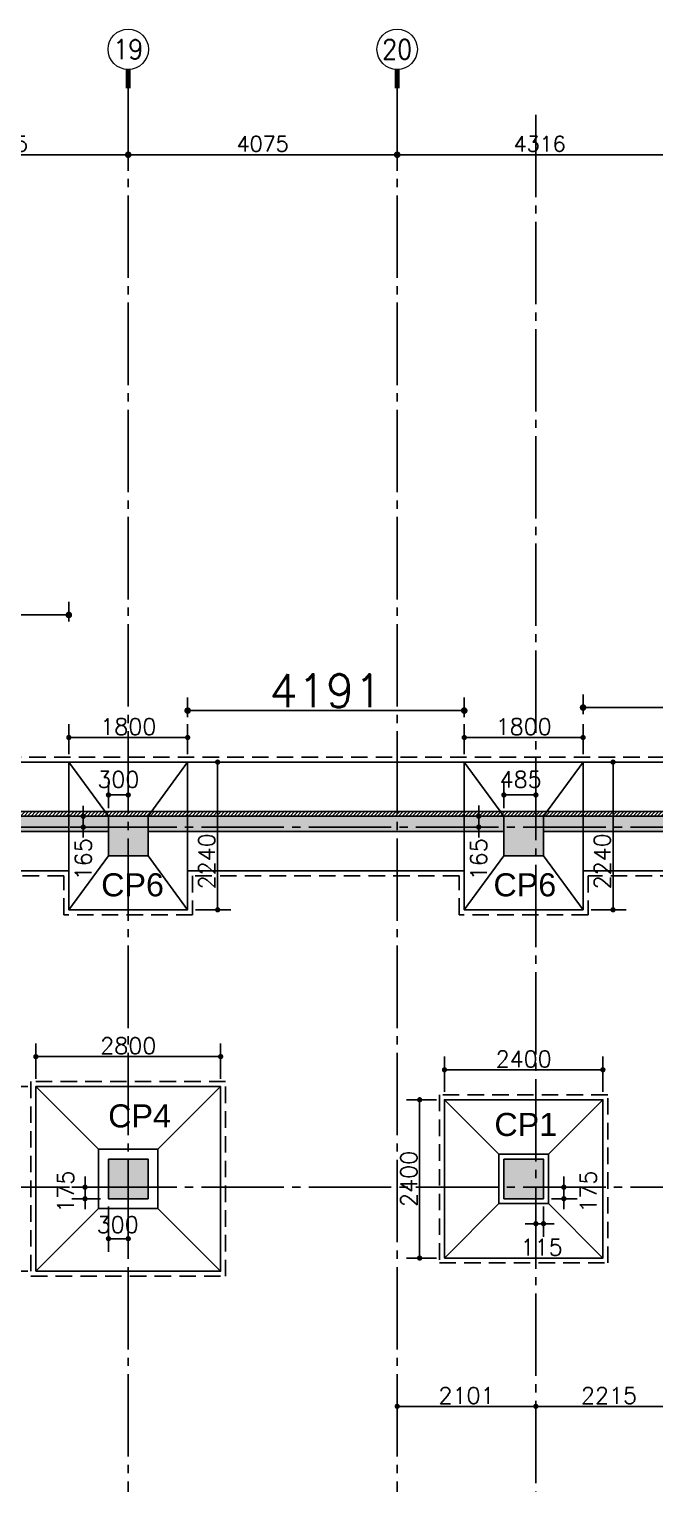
# Model space of a CAD drawing. Extents: x -200722 to 834823, y -494970 to 88783.
# Drawn here: x 284150 to 293631, y 41080 to 63140 of the extents above; entities that cross this region are included whole.
import ezdxf
from ezdxf.enums import TextEntityAlignment as Align

# ---------------------------------------------------------------- set-up
doc = ezdxf.new("R2010")
doc.units = 0
doc.header["$LTSCALE"] = 100
doc.header["$MEASUREMENT"] = 0
doc.header["$PDMODE"] = 34
for name, pattern in [('ACAD_ISO04W100', [30, 24, -3, 0, -3]), ('CL', [3.25, 2.5, -0.25, 0.25, -0.25]), ('HIDDEN', [0.375, 0.25, -0.125])]:
    doc.linetypes.add(name, pattern=pattern)
doc.layers.get('0').update_dxf_attribs({"linetype": 'CONTINUOUS'})
doc.layers.get('DEFPOINTS').update_dxf_attribs({"linetype": 'CONTINUOUS'})
for name, color, linetype in [('A-Grid', 5, 'ACAD_ISO04W100'), ('BEAM', 4, 'CONTINUOUS'), ('COL', 150, 'CONTINUOUS'), ('COL_H', 235, 'CONTINUOUS'), ('DIM', 3, 'CONTINUOUS'), ('F_EXEC', 3, 'HIDDEN'), ('F_FTG1', 11, 'CONTINUOUS'), ('RCCWALL', 6, 'CONTINUOUS'), ('TEXT', 2, 'CONTINUOUS')]:
    doc.layers.add(name, color=color, linetype=linetype)
doc.layers.add('A-GRIDMARKER', color=250, linetype='CONTINUOUS', lineweight=5)
doc.layers.add('HATCH', color=252, linetype='CONTINUOUS', lineweight=30)
doc.styles.add('AR', font='arial.ttf')
doc.styles.add('ROMANS', font='romans.shx')
doc.styles.get("Standard").update_dxf_attribs({"font": 'simplex.shx'})
doc.dimstyles.new('01 S.K', dxfattribs={"dimtxt": 230, "dimasz": 100, "dimexe": 200, "dimexo": 100, "dimgap": 50, "dimtad": 1, "dimdec": 0, "dimzin": 0, "dimdsep": 46, "dimtxsty": 'Standard', "dimblk": 'DOT', "dimcen": 0.09, "dimclrd": 4, "dimclre": 4, "dimclrt": 4, "dimadec": 0, "dimazin": 0, "dimtfac": 1, "dimtdec": 0, "dimtofl": 0, "dimtmove": 0, "dimatfit": 3, "dimfxl": 2, "dimtolj": 1, "dimtzin": 0, "dimarcsym": 1})
doc.dimstyles.new('STANDARD$0', dxfattribs={"dimtxt": 2.5, "dimasz": 2.5, "dimexe": 2, "dimexo": 0.7, "dimgap": 0.9, "dimtad": 1, "dimdec": 0, "dimdsep": 46, "dimtxsty": 'ROMANS', "dimcen": 0.09, "dimclrd": 4, "dimclre": 4, "dimclrt": 3, "dimadec": 0, "dimazin": 0, "dimtfac": 1, "dimtdec": 0, "dimtmove": 0, "dimatfit": 3, "dimfxl": 1, "dimtolj": 1, "dimtzin": 0, "dimarcsym": 0})

# ---------------------------------------------------------------- blocks, each defined once
blk = doc.blocks.new('_DOT')
at = {"color": 0, "linetype": 'ByBlock'}
blk.add_line((-0.5, 0), (-1, 0), dxfattribs=at)
at = {"color": 0, "linetype": 'ByBlock', "const_width": 0.5}
blk.add_lwpolyline([(-0.25, 0, 1), (0.25, 0, 1)], format="xyb", close=True, dxfattribs=at)
blk = doc.blocks.new('*D204')
at = {"layer": 'COL_H', "color": 4, "lineweight": -2, "ltscale": 0.4, "transparency": 16777216}
for p, q in [((289727, 61414), (289727, 61435)), ((294043, 61414), (294043, 61435)), ((289827, 61235), (293943, 61235))]:
    blk.add_line(p, q, dxfattribs=at)
at = {"layer": 'DEFPOINTS', "color": 0, "lineweight": -3, "ltscale": 0.4, "transparency": 16777216}
for p in [(289727, 61235, 3448), (294043, 61235, 3448), (294043, 61235)]:
    blk.add_point(p, dxfattribs=at)
at = {"layer": 'COL_H', "color": 4, "lineweight": -2, "ltscale": 0.4, "transparency": 16777216, "xscale": 100, "yscale": 100, "zscale": 100, "rotation": 180}
blk.add_blockref('_DOT', (289727, 61235), dxfattribs=at)
at = {"layer": 'COL_H', "color": 4, "lineweight": -2, "ltscale": 0.4, "transparency": 16777216, "xscale": 100, "yscale": 100, "zscale": 100}
blk.add_blockref('_DOT', (294043, 61235), dxfattribs=at)
at = {"layer": 'COL_H', "color": 4, "ltscale": 0.4, "transparency": 16777216, "insert": (291885, 61400), "char_height": 230, "attachment_point": 5}
blk.add_mtext('\\A1;4316', dxfattribs=at)
blk = doc.blocks.new('*D205')
at = {"layer": 'COL_H', "color": 4, "lineweight": -2, "ltscale": 0.4, "transparency": 16777216}
for p, q in [((285652, 61414), (285652, 61435)), ((289727, 61414), (289727, 61435)), ((289627, 61235), (285752, 61235))]:
    blk.add_line(p, q, dxfattribs=at)
at = {"layer": 'DEFPOINTS', "color": 0, "lineweight": -3, "ltscale": 0.4, "transparency": 16777216}
for p in [(285652, 61235, 3448), (285652, 61235), (289727, 61235, 3448)]:
    blk.add_point(p, dxfattribs=at)
at = {"layer": 'COL_H', "color": 4, "lineweight": -2, "ltscale": 0.4, "transparency": 16777216, "xscale": 100, "yscale": 100, "zscale": 100, "rotation": 180}
blk.add_blockref('_DOT', (285652, 61235), dxfattribs=at)
at = {"layer": 'COL_H', "color": 4, "lineweight": -2, "ltscale": 0.4, "transparency": 16777216, "xscale": 100, "yscale": 100, "zscale": 100}
blk.add_blockref('_DOT', (289727, 61235), dxfattribs=at)
at = {"layer": 'COL_H', "color": 4, "ltscale": 0.4, "transparency": 16777216, "insert": (287689, 61400), "char_height": 230, "attachment_point": 5}
blk.add_mtext('\\A1;4075', dxfattribs=at)
blk = doc.blocks.new('*D206')
at = {"layer": 'COL_H', "color": 4, "lineweight": -2, "ltscale": 0.4, "transparency": 16777216}
for p, q in [((281828, 61414), (281828, 61435)), ((285652, 61414), (285652, 61435)), ((281928, 61235), (285552, 61235))]:
    blk.add_line(p, q, dxfattribs=at)
at = {"layer": 'DEFPOINTS', "color": 0, "lineweight": -3, "ltscale": 0.4, "transparency": 16777216}
for p in [(281828, 61235, 3448), (285652, 61235, 3448), (285652, 61235)]:
    blk.add_point(p, dxfattribs=at)
at = {"layer": 'COL_H', "color": 4, "lineweight": -2, "ltscale": 0.4, "transparency": 16777216, "xscale": 100, "yscale": 100, "zscale": 100, "rotation": 180}
blk.add_blockref('_DOT', (281828, 61235), dxfattribs=at)
at = {"layer": 'COL_H', "color": 4, "lineweight": -2, "ltscale": 0.4, "transparency": 16777216, "xscale": 100, "yscale": 100, "zscale": 100}
blk.add_blockref('_DOT', (285652, 61235), dxfattribs=at)
at = {"layer": 'COL_H', "color": 4, "ltscale": 0.4, "transparency": 16777216, "insert": (283740, 61400), "char_height": 230, "attachment_point": 5}
blk.add_mtext('\\A1;3825', dxfattribs=at)
blk = doc.blocks.new('DOT')
at = {"color": 0, "linetype": 'ByBlock'}
blk.add_line((-0.5, 0), (-1, 0), dxfattribs=at)
at = {"color": 0, "linetype": 'ByBlock', "const_width": 0.5}
blk.add_lwpolyline([(-0.25, 0, 1), (0.25, 0, 1)], format="xyb", close=True, dxfattribs=at)
blk = doc.blocks.new('*D659')
at = {"layer": 'BEAM', "color": 0, "lineweight": -2, "transparency": 16777216}
for p, q in [((289727, 42136), (289727, 42056)), ((291748, 42256), (289807, 42256)), ((291828, 42136), (291828, 42056))]:
    blk.add_line(p, q, dxfattribs=at)
at = {"layer": 'DEFPOINTS', "color": 0, "lineweight": -3, "transparency": 16777216}
for p in [(289727, 42256, 7447), (289727, 42256), (291828, 42256, 7447)]:
    blk.add_point(p, dxfattribs=at)
at = {"layer": 'BEAM', "color": 0, "lineweight": -2, "transparency": 16777216, "xscale": 80, "yscale": 80, "zscale": 80, "rotation": 180}
blk.add_blockref('DOT', (289727, 42256), dxfattribs=at)
at = {"layer": 'BEAM', "color": 0, "lineweight": -2, "transparency": 16777216, "xscale": 80, "yscale": 80, "zscale": 80}
blk.add_blockref('DOT', (291828, 42256), dxfattribs=at)
at = {"layer": 'BEAM', "color": 0, "transparency": 16777216, "insert": (290777, 42420), "char_height": 248, "attachment_point": 5}
blk.add_mtext('\\A1;2101', dxfattribs=at)
blk = doc.blocks.new('*D661')
at = {"layer": 'BEAM', "color": 0, "lineweight": -2, "transparency": 16777216}
for p, q in [((291828, 42136), (291828, 42056)), ((291908, 42256), (293963, 42256)), ((294043, 42136), (294043, 42056))]:
    blk.add_line(p, q, dxfattribs=at)
at = {"layer": 'DEFPOINTS', "color": 0, "lineweight": -3, "transparency": 16777216}
for p in [(291828, 42256, 7447), (294043, 42256, 7447), (294043, 42256)]:
    blk.add_point(p, dxfattribs=at)
at = {"layer": 'BEAM', "color": 0, "lineweight": -2, "transparency": 16777216, "xscale": 80, "yscale": 80, "zscale": 80, "rotation": 180}
blk.add_blockref('DOT', (291828, 42256), dxfattribs=at)
at = {"layer": 'BEAM', "color": 0, "lineweight": -2, "transparency": 16777216, "xscale": 80, "yscale": 80, "zscale": 80}
blk.add_blockref('DOT', (294043, 42256), dxfattribs=at)
at = {"layer": 'BEAM', "color": 0, "transparency": 16777216, "insert": (292935, 42420), "char_height": 248, "attachment_point": 5}
blk.add_mtext('\\A1;2215', dxfattribs=at)
blk = doc.blocks.new('*D947')
at = {"layer": 'BEAM', "color": 0, "lineweight": -2, "transparency": 16777216}
for p, q in [((290443, 47025), (290443, 47559)), ((292843, 47025), (292843, 47559)), ((292763, 47359), (290523, 47359))]:
    blk.add_line(p, q, dxfattribs=at)
at = {"layer": 'DEFPOINTS', "color": 0, "lineweight": -3, "transparency": 16777216}
for p in [(290443, 47359), (290443, 46905, 7447), (292843, 46905, 7447)]:
    blk.add_point(p, dxfattribs=at)
at = {"layer": 'BEAM', "color": 0, "lineweight": -2, "transparency": 16777216, "xscale": 80, "yscale": 80, "zscale": 80, "rotation": 180}
blk.add_blockref('DOT', (290443, 47359), dxfattribs=at)
at = {"layer": 'BEAM', "color": 0, "lineweight": -2, "transparency": 16777216, "xscale": 80, "yscale": 80, "zscale": 80}
blk.add_blockref('DOT', (292843, 47359), dxfattribs=at)
at = {"layer": 'BEAM', "color": 0, "transparency": 16777216, "insert": (291643, 47523), "char_height": 248, "attachment_point": 5}
blk.add_mtext('\\A1;2400', dxfattribs=at)
blk = doc.blocks.new('*D948')
at = {"layer": 'BEAM', "color": 0, "lineweight": -2, "transparency": 16777216}
for p, q in [((290323, 46905), (289867, 46905)), ((290067, 46825), (290067, 44585)), ((290323, 44505), (289867, 44505))]:
    blk.add_line(p, q, dxfattribs=at)
at = {"layer": 'DEFPOINTS', "color": 0, "lineweight": -3, "transparency": 16777216}
for p in [(290443, 46905, 7447), (290067, 44505), (290443, 44505, 7447)]:
    blk.add_point(p, dxfattribs=at)
at = {"layer": 'BEAM', "color": 0, "lineweight": -2, "transparency": 16777216, "xscale": 80, "yscale": 80, "zscale": 80}
for p, rotation in [((290067, 46905), 90), ((290067, 44505), 270)]:
    blk.add_blockref('DOT', p, dxfattribs=dict(at, rotation=rotation))
at = {"layer": 'BEAM', "color": 0, "transparency": 16777216, "insert": (289903, 45705), "char_height": 248, "attachment_point": 5, "rotation": 90}
blk.add_mtext('\\A1;2400', dxfattribs=at)
blk = doc.blocks.new('*D949')
at = {"layer": 'BEAM', "color": 0, "lineweight": -2, "transparency": 16777216}
for p, q in [((291828, 45284), (291828, 44825)), ((291943, 45284), (291943, 44825)), ((291748, 45025), (291668, 45025)), ((291828, 45025), (291943, 45025)), ((292023, 45025), (292103, 45025))]:
    blk.add_line(p, q, dxfattribs=at)
at = {"layer": 'DEFPOINTS', "color": 0, "lineweight": -3, "transparency": 16777216}
for p in [(291828, 45404, 7447), (291943, 45404, 7447), (291943, 45025)]:
    blk.add_point(p, dxfattribs=at)
at = {"layer": 'BEAM', "color": 0, "lineweight": -2, "transparency": 16777216, "xscale": 80, "yscale": 80, "zscale": 80}
blk.add_blockref('DOT', (291828, 45025), dxfattribs=at)
at = {"layer": 'BEAM', "color": 0, "lineweight": -2, "transparency": 16777216, "xscale": 80, "yscale": 80, "zscale": 80, "rotation": 180}
blk.add_blockref('DOT', (291943, 45025), dxfattribs=at)
at = {"layer": 'BEAM', "color": 0, "transparency": 16777216, "insert": (291914, 44667), "char_height": 248, "attachment_point": 5}
blk.add_mtext('\\A1;115', dxfattribs=at)
blk = doc.blocks.new('*D950')
at = {"layer": 'BEAM', "color": 0, "lineweight": -2, "transparency": 16777216}
for p, q in [((292252, 45659), (292252, 45739)), ((292063, 45579), (292452, 45579)), ((292252, 45404), (292252, 45579)), ((292063, 45404), (292452, 45404)), ((292252, 45324), (292252, 45244))]:
    blk.add_line(p, q, dxfattribs=at)
at = {"layer": 'DEFPOINTS', "color": 0, "lineweight": -3, "transparency": 16777216}
for p in [(291943, 45579, 7447), (292252, 45579), (291943, 45404, 7447)]:
    blk.add_point(p, dxfattribs=at)
at = {"layer": 'BEAM', "color": 0, "lineweight": -2, "transparency": 16777216, "xscale": 80, "yscale": 80, "zscale": 80}
for p, rotation in [((292252, 45579), 270), ((292252, 45404), 90)]:
    blk.add_blockref('DOT', p, dxfattribs=dict(at, rotation=rotation))
at = {"layer": 'BEAM', "color": 0, "transparency": 16777216, "insert": (292622, 45511), "char_height": 248, "attachment_point": 5, "rotation": 90}
blk.add_mtext('\\A1;175', dxfattribs=at)
blk = doc.blocks.new('*D999')
at = {"layer": 'BEAM', "color": 0, "lineweight": -2, "transparency": 16777216}
for p, q in [((284252, 47224), (284252, 47759)), ((287052, 47224), (287052, 47759)), ((286972, 47559), (284332, 47559))]:
    blk.add_line(p, q, dxfattribs=at)
at = {"layer": 'DEFPOINTS', "color": 0, "lineweight": -3, "transparency": 16777216}
for p in [(284252, 47559), (284252, 47104, 7447), (287052, 47104, 7447)]:
    blk.add_point(p, dxfattribs=at)
at = {"layer": 'BEAM', "color": 0, "lineweight": -2, "transparency": 16777216, "xscale": 80, "yscale": 80, "zscale": 80, "rotation": 180}
blk.add_blockref('DOT', (284252, 47559), dxfattribs=at)
at = {"layer": 'BEAM', "color": 0, "lineweight": -2, "transparency": 16777216, "xscale": 80, "yscale": 80, "zscale": 80}
blk.add_blockref('DOT', (287052, 47559), dxfattribs=at)
at = {"layer": 'BEAM', "color": 0, "transparency": 16777216, "insert": (285652, 47723), "char_height": 248, "attachment_point": 5}
blk.add_mtext('\\A1;2800', dxfattribs=at)
blk = doc.blocks.new('*D1000')
at = {"layer": 'BEAM', "color": 0, "lineweight": -2, "transparency": 16777216}
for p, q in [((284132, 47104), (283676, 47104)), ((283876, 47024), (283876, 44384)), ((284132, 44304), (283676, 44304))]:
    blk.add_line(p, q, dxfattribs=at)
at = {"layer": 'DEFPOINTS', "color": 0, "lineweight": -3, "transparency": 16777216}
for p in [(284252, 47104, 7447), (283876, 44304), (284252, 44304, 7447)]:
    blk.add_point(p, dxfattribs=at)
at = {"layer": 'BEAM', "color": 0, "lineweight": -2, "transparency": 16777216, "xscale": 80, "yscale": 80, "zscale": 80}
for p, rotation in [((283876, 47104), 90), ((283876, 44304), 270)]:
    blk.add_blockref('DOT', p, dxfattribs=dict(at, rotation=rotation))
at = {"layer": 'BEAM', "color": 0, "transparency": 16777216, "insert": (283712, 45704), "char_height": 248, "attachment_point": 5, "rotation": 90}
blk.add_mtext('\\A1;2800', dxfattribs=at)
blk = doc.blocks.new('*D1001')
at = {"layer": 'BEAM', "color": 0, "lineweight": -2, "transparency": 16777216}
for p, q in [((284997, 45659), (284997, 45739)), ((285232, 45579), (284797, 45579)), ((284997, 45579), (284997, 45404)), ((285232, 45404), (284797, 45404)), ((284997, 45324), (284997, 45244))]:
    blk.add_line(p, q, dxfattribs=at)
at = {"layer": 'DEFPOINTS', "color": 0, "lineweight": -3, "transparency": 16777216}
for p in [(285352, 45579, 3999), (284997, 45404), (285352, 45404, 3999)]:
    blk.add_point(p, dxfattribs=at)
at = {"layer": 'BEAM', "color": 0, "lineweight": -2, "transparency": 16777216, "xscale": 80, "yscale": 80, "zscale": 80}
for p, rotation in [((284997, 45579), 270), ((284997, 45404), 90)]:
    blk.add_blockref('DOT', p, dxfattribs=dict(at, rotation=rotation))
at = {"layer": 'BEAM', "color": 0, "transparency": 16777216, "insert": (284704, 45509), "char_height": 248, "attachment_point": 5, "rotation": 90}
blk.add_mtext('\\A1;175', dxfattribs=at)
blk = doc.blocks.new('*D1002')
at = {"layer": 'BEAM', "color": 0, "lineweight": -2, "transparency": 16777216}
for p, q in [((285352, 45284), (285352, 44598)), ((285652, 45284), (285652, 44598)), ((285432, 44798), (285572, 44798))]:
    blk.add_line(p, q, dxfattribs=at)
at = {"layer": 'DEFPOINTS', "color": 0, "lineweight": -3, "transparency": 16777216}
for p in [(285352, 45404, 3999), (285652, 45404, 12993), (285652, 44798)]:
    blk.add_point(p, dxfattribs=at)
at = {"layer": 'BEAM', "color": 0, "lineweight": -2, "transparency": 16777216, "xscale": 80, "yscale": 80, "zscale": 80, "rotation": 180}
blk.add_blockref('DOT', (285352, 44798), dxfattribs=at)
at = {"layer": 'BEAM', "color": 0, "lineweight": -2, "transparency": 16777216, "xscale": 80, "yscale": 80, "zscale": 80}
blk.add_blockref('DOT', (285652, 44798), dxfattribs=at)
at = {"layer": 'BEAM', "color": 0, "transparency": 16777216, "insert": (285492, 45010), "char_height": 248, "attachment_point": 5}
blk.add_mtext('\\A1;300', dxfattribs=at)
blk = doc.blocks.new('*D1011')
at = {"layer": 'BEAM', "color": 0, "lineweight": -2, "transparency": 16777216}
for p, q in [((285232, 51204), (284771, 51204)), ((284971, 51284), (284971, 51364)), ((284971, 51040), (284971, 51204)), ((285232, 51040), (284771, 51040)), ((284971, 50960), (284971, 50880))]:
    blk.add_line(p, q, dxfattribs=at)
at = {"layer": 'DEFPOINTS', "color": 0, "lineweight": -3, "transparency": 16777216}
for p in [(284971, 51204), (285352, 51204, -2904), (285352, 51040, -2897)]:
    blk.add_point(p, dxfattribs=at)
at = {"layer": 'BEAM', "color": 0, "lineweight": -2, "transparency": 16777216, "xscale": 80, "yscale": 80, "zscale": 80}
for p, rotation in [((284971, 51204), 270), ((284971, 51040), 90)]:
    blk.add_blockref('DOT', p, dxfattribs=dict(at, rotation=rotation))
at = {"layer": 'BEAM', "color": 0, "transparency": 16777216, "insert": (284971, 50552), "char_height": 248, "attachment_point": 5, "rotation": 90}
blk.add_mtext('\\A1;165', dxfattribs=at)
blk = doc.blocks.new('*D1012')
at = {"layer": 'BEAM', "color": 0, "lineweight": -2, "transparency": 16777216}
for p, q in [((285352, 51325), (285352, 51727)), ((285652, 51325), (285652, 51727)), ((285432, 51527), (285572, 51527))]:
    blk.add_line(p, q, dxfattribs=at)
at = {"layer": 'DEFPOINTS', "color": 0, "lineweight": -3, "transparency": 16777216}
for p in [(285652, 51527), (285352, 51205, -2897), (285652, 51205, 7447)]:
    blk.add_point(p, dxfattribs=at)
at = {"layer": 'BEAM', "color": 0, "lineweight": -2, "transparency": 16777216, "xscale": 80, "yscale": 80, "zscale": 80, "rotation": 180}
blk.add_blockref('DOT', (285352, 51527), dxfattribs=at)
at = {"layer": 'BEAM', "color": 0, "lineweight": -2, "transparency": 16777216, "xscale": 80, "yscale": 80, "zscale": 80}
blk.add_blockref('DOT', (285652, 51527), dxfattribs=at)
at = {"layer": 'BEAM', "color": 0, "transparency": 16777216, "insert": (285502, 51762), "char_height": 248, "attachment_point": 5}
blk.add_mtext('\\A1;300', dxfattribs=at)
blk = doc.blocks.new('*D1013')
at = {"layer": 'BEAM', "color": 0, "lineweight": -2, "transparency": 16777216}
for p, q in [((286672, 52025), (287206, 52025)), ((287006, 49865), (287006, 51945)), ((286672, 49785), (287206, 49785))]:
    blk.add_line(p, q, dxfattribs=at)
at = {"layer": 'DEFPOINTS', "color": 0, "lineweight": -3, "transparency": 16777216}
for p in [(286552, 52025, 7447), (287006, 52025), (286552, 49785, 7447)]:
    blk.add_point(p, dxfattribs=at)
at = {"layer": 'BEAM', "color": 0, "lineweight": -2, "transparency": 16777216, "xscale": 80, "yscale": 80, "zscale": 80}
for p, rotation in [((287006, 52025), 90), ((287006, 49785), 270)]:
    blk.add_blockref('DOT', p, dxfattribs=dict(at, rotation=rotation))
at = {"layer": 'BEAM', "color": 0, "transparency": 16777216, "insert": (286842, 50520), "char_height": 248, "attachment_point": 5, "rotation": 90}
blk.add_mtext('\\A1;2240', dxfattribs=at)
blk = doc.blocks.new('*D1014')
at = {"layer": 'BEAM', "color": 0, "lineweight": -2, "transparency": 16777216}
for p, q in [((284752, 52145), (284752, 52598)), ((286552, 52145), (286552, 52598)), ((284832, 52398), (286472, 52398))]:
    blk.add_line(p, q, dxfattribs=at)
at = {"layer": 'DEFPOINTS', "color": 0, "lineweight": -3, "transparency": 16777216}
for p in [(286552, 52398), (284752, 52025, 7447), (286552, 52025, 7447)]:
    blk.add_point(p, dxfattribs=at)
at = {"layer": 'BEAM', "color": 0, "lineweight": -2, "transparency": 16777216, "xscale": 80, "yscale": 80, "zscale": 80, "rotation": 180}
blk.add_blockref('DOT', (284752, 52398), dxfattribs=at)
at = {"layer": 'BEAM', "color": 0, "lineweight": -2, "transparency": 16777216, "xscale": 80, "yscale": 80, "zscale": 80}
blk.add_blockref('DOT', (286552, 52398), dxfattribs=at)
at = {"layer": 'BEAM', "color": 0, "transparency": 16777216, "insert": (285652, 52562), "char_height": 248, "attachment_point": 5}
blk.add_mtext('\\A1;1800', dxfattribs=at)
blk = doc.blocks.new('*D1015')
at = {"layer": 'BEAM', "color": 0, "lineweight": -2, "transparency": 16777216}
for p, q in [((291223, 51205), (290762, 51205)), ((290962, 51285), (290962, 51365)), ((290962, 51040), (290962, 51205)), ((291223, 51040), (290762, 51040)), ((290962, 50960), (290962, 50880))]:
    blk.add_line(p, q, dxfattribs=at)
at = {"layer": 'DEFPOINTS', "color": 0, "lineweight": -3, "transparency": 16777216}
for p in [(290962, 51205), (291343, 51205, -2904), (291343, 51040, -2897)]:
    blk.add_point(p, dxfattribs=at)
at = {"layer": 'BEAM', "color": 0, "lineweight": -2, "transparency": 16777216, "xscale": 80, "yscale": 80, "zscale": 80}
for p, rotation in [((290962, 51205), 270), ((290962, 51040), 90)]:
    blk.add_blockref('DOT', p, dxfattribs=dict(at, rotation=rotation))
at = {"layer": 'BEAM', "color": 0, "transparency": 16777216, "insert": (290962, 50552), "char_height": 248, "attachment_point": 5, "rotation": 90}
blk.add_mtext('\\A1;165', dxfattribs=at)
blk = doc.blocks.new('*D1016')
at = {"layer": 'BEAM', "color": 0, "lineweight": -2, "transparency": 16777216}
for p, q in [((291343, 51325), (291343, 51727)), ((291828, 51325), (291828, 51727)), ((291423, 51527), (291748, 51527))]:
    blk.add_line(p, q, dxfattribs=at)
at = {"layer": 'DEFPOINTS', "color": 0, "lineweight": -3, "transparency": 16777216}
for p in [(291828, 51527), (291343, 51205, -2897), (291828, 51205, 13825)]:
    blk.add_point(p, dxfattribs=at)
at = {"layer": 'BEAM', "color": 0, "lineweight": -2, "transparency": 16777216, "xscale": 80, "yscale": 80, "zscale": 80, "rotation": 180}
blk.add_blockref('DOT', (291343, 51527), dxfattribs=at)
at = {"layer": 'BEAM', "color": 0, "lineweight": -2, "transparency": 16777216, "xscale": 80, "yscale": 80, "zscale": 80}
blk.add_blockref('DOT', (291828, 51527), dxfattribs=at)
at = {"layer": 'BEAM', "color": 0, "transparency": 16777216, "insert": (291598, 51762), "char_height": 248, "attachment_point": 5}
blk.add_mtext('\\A1;485', dxfattribs=at)
blk = doc.blocks.new('*D1017')
at = {"layer": 'BEAM', "color": 0, "lineweight": -2, "transparency": 16777216}
for p, q in [((292663, 52025), (293197, 52025)), ((292997, 49865), (292997, 51945)), ((292663, 49785), (293197, 49785))]:
    blk.add_line(p, q, dxfattribs=at)
at = {"layer": 'DEFPOINTS', "color": 0, "lineweight": -3, "transparency": 16777216}
for p in [(292543, 52025, 7447), (292997, 52025), (292543, 49785, 7447)]:
    blk.add_point(p, dxfattribs=at)
at = {"layer": 'BEAM', "color": 0, "lineweight": -2, "transparency": 16777216, "xscale": 80, "yscale": 80, "zscale": 80}
for p, rotation in [((292997, 52025), 90), ((292997, 49785), 270)]:
    blk.add_blockref('DOT', p, dxfattribs=dict(at, rotation=rotation))
at = {"layer": 'BEAM', "color": 0, "transparency": 16777216, "insert": (292833, 50520), "char_height": 248, "attachment_point": 5, "rotation": 90}
blk.add_mtext('\\A1;2240', dxfattribs=at)
blk = doc.blocks.new('*D1018')
at = {"layer": 'BEAM', "color": 0, "lineweight": -2, "transparency": 16777216}
for p, q in [((290743, 52145), (290743, 52598)), ((292543, 52145), (292543, 52598)), ((290823, 52398), (292463, 52398))]:
    blk.add_line(p, q, dxfattribs=at)
at = {"layer": 'DEFPOINTS', "color": 0, "lineweight": -3, "transparency": 16777216}
for p in [(292543, 52398), (290743, 52025, 7447), (292543, 52025, 7447)]:
    blk.add_point(p, dxfattribs=at)
at = {"layer": 'BEAM', "color": 0, "lineweight": -2, "transparency": 16777216, "xscale": 80, "yscale": 80, "zscale": 80, "rotation": 180}
blk.add_blockref('DOT', (290743, 52398), dxfattribs=at)
at = {"layer": 'BEAM', "color": 0, "lineweight": -2, "transparency": 16777216, "xscale": 80, "yscale": 80, "zscale": 80}
blk.add_blockref('DOT', (292543, 52398), dxfattribs=at)
at = {"layer": 'BEAM', "color": 0, "transparency": 16777216, "insert": (291643, 52562), "char_height": 248, "attachment_point": 5}
blk.add_mtext('\\A1;1800', dxfattribs=at)
blk = doc.blocks.new('*D3010')
at = {"color": 4, "lineweight": -2, "ltscale": 0.4, "transparency": 16777216}
for p, q in [((277794, 54157), (277794, 54457)), ((284752, 54157), (284752, 54457)), ((277894, 54257), (284652, 54257))]:
    blk.add_line(p, q, dxfattribs=at)
at = {"layer": 'DEFPOINTS', "color": 0, "lineweight": -3, "ltscale": 0.4, "transparency": 16777216}
for p in [(284752, 54257), (277794, 51525), (284752, 51525)]:
    blk.add_point(p, dxfattribs=at)
at = {"color": 4, "lineweight": -2, "ltscale": 0.4, "transparency": 16777216, "xscale": 100, "yscale": 100, "zscale": 100, "rotation": 180}
blk.add_blockref('_DOT', (277794, 54257), dxfattribs=at)
at = {"color": 4, "lineweight": -2, "ltscale": 0.4, "transparency": 16777216, "xscale": 100, "yscale": 100, "zscale": 100}
blk.add_blockref('_DOT', (284752, 54257), dxfattribs=at)
at = {"color": 4, "lineweight": -3, "ltscale": 0.4, "transparency": 16777216, "insert": (281273, 54557), "char_height": 500, "attachment_point": 5}
blk.add_mtext('\\A1;6958', dxfattribs=at)
blk = doc.blocks.new('*D3011')
at = {"color": 4, "lineweight": -2, "ltscale": 0.4, "transparency": 16777216}
for p, q in [((286552, 52706), (286552, 53006)), ((290743, 52706), (290743, 53006)), ((286652, 52806), (290643, 52806))]:
    blk.add_line(p, q, dxfattribs=at)
at = {"layer": 'DEFPOINTS', "color": 0, "lineweight": -3, "ltscale": 0.4, "transparency": 16777216}
for p in [(290743, 52806), (286552, 51556), (290743, 51556)]:
    blk.add_point(p, dxfattribs=at)
at = {"color": 4, "lineweight": -2, "ltscale": 0.4, "transparency": 16777216, "xscale": 100, "yscale": 100, "zscale": 100, "rotation": 180}
blk.add_blockref('_DOT', (286552, 52806), dxfattribs=at)
at = {"color": 4, "lineweight": -2, "ltscale": 0.4, "transparency": 16777216, "xscale": 100, "yscale": 100, "zscale": 100}
blk.add_blockref('_DOT', (290743, 52806), dxfattribs=at)
at = {"color": 4, "lineweight": -3, "ltscale": 0.4, "transparency": 16777216, "insert": (288647, 53106), "char_height": 500, "attachment_point": 5}
blk.add_mtext('\\A1;4191', dxfattribs=at)
blk = doc.blocks.new('*D3012')
at = {"color": 4, "lineweight": -2, "ltscale": 0.4, "transparency": 16777216}
for p, q in [((292543, 52752), (292543, 53052)), ((297038, 52752), (297038, 53052)), ((292643, 52852), (296938, 52852))]:
    blk.add_line(p, q, dxfattribs=at)
at = {"layer": 'DEFPOINTS', "color": 0, "lineweight": -3, "ltscale": 0.4, "transparency": 16777216}
for p in [(297038, 52852), (292543, 51580), (297038, 51580)]:
    blk.add_point(p, dxfattribs=at)
at = {"color": 4, "lineweight": -2, "ltscale": 0.4, "transparency": 16777216, "xscale": 100, "yscale": 100, "zscale": 100, "rotation": 180}
blk.add_blockref('_DOT', (292543, 52852), dxfattribs=at)
at = {"color": 4, "lineweight": -2, "ltscale": 0.4, "transparency": 16777216, "xscale": 100, "yscale": 100, "zscale": 100}
blk.add_blockref('_DOT', (297038, 52852), dxfattribs=at)
at = {"color": 4, "lineweight": -3, "ltscale": 0.4, "transparency": 16777216, "insert": (294790, 53152), "char_height": 500, "attachment_point": 5}
blk.add_mtext('\\A1;4495', dxfattribs=at)

msp = doc.modelspace()

# ---------------------------------------------------------------- hatches: boundary and pattern name
at = {"layer": 'DIM', "ltscale": 0.4, "true_color": 0x000000}
h = msp.add_hatch(dxfattribs=at)
h.set_pattern_fill('ANSI31', color=18, scale=300, style=0)
h.paths.add_polyline_path([(264422.6, 51274.9), (325741.6, 51274.9), (325741.6, 51204.9), (264422.6, 51204.9)])
at = {"layer": 'HATCH', "lineweight": -3, "ltscale": 0.4, "true_color": 0x000000}
for points in [[(285351.6, 51204.9), (277193.6, 51204.9), (277193.6, 50974.9), (285351.6, 50974.9)], [(291342.6, 51205), (285951.6, 51205), (285951.6, 50974.9), (291342.6, 50974.9)], [(297637.6, 51204.9), (291942.6, 51204.9), (291942.6, 50974.9), (297637.6, 50974.9)]]:
    msp.add_hatch(color=18, dxfattribs=at).paths.add_polyline_path(points)
at = {"layer": 'HATCH', "ltscale": 0.4, "true_color": 0x000000}
for points in [[(285351.6, 51204.9), (285951.6, 51204.9), (285951.6, 50604.9), (285351.6, 50604.9)], [(291342.6, 51205), (291942.6, 51205), (291942.6, 50605), (291342.6, 50605)], [(285351.6, 46004.4), (285951.6, 46004.4), (285951.6, 45404.4), (285351.6, 45404.4)], [(291342.6, 46004.4), (291942.6, 46004.4), (291942.6, 45404.4), (291342.6, 45404.4)]]:
    msp.add_hatch(color=18, dxfattribs=at).paths.add_polyline_path(points)

# ---------------------------------------------------------------- linework, layer by layer
at = {"layer": 'A-Grid', "color": 8, "linetype": 'CL', "ltscale": 5}
for p, q in [((291827.6, 61841.9, 7446.6), (291827.6, 33081.6, 7446.6)), ((327010.7, 51039.9, 7997.4), (224519.6, 51039.9, 7997.4)), ((327010.7, 45579, 7446.6), (224519.6, 45579, 7446.6))]:
    msp.add_line(p, q, dxfattribs=at)
at = {"layer": 'A-Grid', "color": 8, "linetype": 'CL', "ltscale": 5, "elevation": 7446.6}
for points in [[(285651.6, 62242.9), (285651.6, -9708.8)], [(289726.6, 62242.9), (289726.6, -9708.8)]]:
    msp.add_lwpolyline(points, dxfattribs=at)
at = {"layer": 'A-GRIDMARKER', "color": 2, "linetype": 'ByBlock', "ltscale": 500, "const_width": 75, "elevation": 7446.6}
for points in [[(285651.6, 62242.9), (285651.6, 62527.8)], [(289726.6, 62242.9), (289726.6, 62527.8)]]:
    msp.add_lwpolyline(points, dxfattribs=at)
at = {"layer": 'A-GRIDMARKER', "color": 2, "linetype": 'ByBlock', "ltscale": 500}
for centre in [(285651.6, 62834, 7446.6), (289726.6, 62834, 7446.6)]:
    msp.add_circle(centre, 306.2, dxfattribs=at)
at = {"layer": 'COL', "color": 18, "ltscale": 500, "true_color": 0x000000}
for points, elevation in [([(285351.6, 51204.9), (285951.6, 51204.9), (285951.6, 50604.9), (285351.6, 50604.9), (285351.6, 51204.9)], 7446.6), ([(291342.6, 51205), (291942.6, 51205), (291942.6, 50605), (291342.6, 50605), (291342.6, 51205)], 7446.6), ([(285351.6, 46004.4), (285951.6, 46004.4), (285951.6, 45404.4), (285351.6, 45404.4), (285351.6, 46004.4)], 7997.4), ([(291342.6, 46004.4), (291942.6, 46004.4), (291942.6, 45404.4), (291342.6, 45404.4), (291342.6, 46004.4)], 7446.6)]:
    msp.add_lwpolyline(points, dxfattribs=dict(at, elevation=elevation))
at = {"layer": 'F_EXEC', "color": 18, "ltscale": 10, "true_color": 0x000000}
msp.add_line((263527.6, 52099.9, 7446.6), (326636.6, 52099.9, 7446.6), dxfattribs=at)
at = {"layer": 'F_EXEC', "color": 18, "ltscale": 10, "true_color": 0x000000, "elevation": 7446.6}
for points in [[(284676.6, 50299.9), (277868.6, 50299.9)], [(286626.6, 50299.9), (286626.6, 49709.9), (284676.6, 49709.9), (284676.6, 50299.9)], [(290667.6, 50299.9), (286626.6, 50299.9)], [(292617.6, 50299.9), (292617.6, 49710), (290667.6, 49710), (290667.6, 50299.9)], [(296962.6, 50299.9), (292617.6, 50299.9)]]:
    msp.add_lwpolyline(points, dxfattribs=at)
at = {"layer": 'F_EXEC', "color": 18, "ltscale": 10, "true_color": 0x000000}
for points, elevation in [([(284176.6, 44229.4), (287126.6, 44229.4), (287126.6, 47179.4), (284176.6, 47179.4)], 7997.4), ([(290367.6, 44429.5), (292917.6, 44429.5), (292917.6, 46979.5), (290367.6, 46979.5)], 7446.6)]:
    msp.add_lwpolyline(points, close=True, dxfattribs=dict(at, elevation=elevation))
at = {"layer": 'F_FTG1', "color": 18, "ltscale": 0.4, "true_color": 0x000000}
for p, q in [((263602.6, 52024.9, 7446.6), (324391.6, 52024.9, 7446.6)), ((285351.6, 51205, -2897.2), (284751.6, 52024.9, 7446.6)), ((285951.6, 51204.9, -2897.2), (286551.6, 52024.9, 7446.6)), ((291342.6, 51205.1, -2897.2), (290742.6, 52025, 7446.6)), ((291942.6, 51205, -2897.2), (292542.6, 52025, 7446.6)), ((285351.6, 50604.9, 7446.6), (284751.6, 49784.9, 7446.6)), ((285951.6, 50604.9, 7446.6), (286551.6, 49784.9, 7446.6)), ((291342.6, 50605, 7446.6), (290742.6, 49785, 7446.6)), ((291942.6, 50605, 7446.6), (292542.6, 49785, 7446.6)), ((285201.6, 46154.4, 7997.4), (284251.6, 47104.4, 7997.4)), ((286101.6, 46154.4, 7997.4), (287051.6, 47104.4, 7997.4)), ((291267.6, 46079.4, 7446.6), (290442.6, 46904.5, 7446.6)), ((292017.6, 46079.4, 7446.6), (292842.6, 46904.5, 7446.6)), ((285201.6, 45254.4, 7997.4), (284251.6, 44304.4, 7997.4)), ((286101.6, 45254.4, 7997.4), (287051.6, 44304.4, 7997.4)), ((291267.6, 45329.4, 7446.6), (290442.6, 44504.5, 7446.6)), ((292017.6, 45329.4, 7446.6), (292842.6, 44504.5, 7446.6))]:
    msp.add_line(p, q, dxfattribs=at)
for points, elevation in [([(284751.6, 52024.9), (286551.6, 52024.9), (286551.6, 49784.9), (284751.6, 49784.9)], 7446.6), ([(290742.6, 52025), (292542.6, 52025), (292542.6, 49785), (290742.6, 49785)], 7446.6), ([(284251.6, 44304.4), (287051.6, 44304.4), (287051.6, 47104.4), (284251.6, 47104.4)], 7997.4), ([(290442.6, 44504.5), (292842.6, 44504.5), (292842.6, 46904.5), (290442.6, 46904.5)], 7446.6), ([(285201.6, 45254.4), (286101.6, 45254.4), (286101.6, 46154.4), (285201.6, 46154.4)], 7997.4), ([(291267.6, 45329.4), (292017.6, 45329.4), (292017.6, 46079.4), (291267.6, 46079.4)], 7446.6)]:
    msp.add_lwpolyline(points, close=True, dxfattribs=dict(at, elevation=elevation))
at = {"layer": 'F_FTG1', "color": 18, "ltscale": 0.4, "true_color": 0x000000, "elevation": 7446.6}
for points in [[(284751.6, 50374.9), (277793.6, 50374.9)], [(290742.6, 50374.9), (286551.6, 50374.9)], [(297037.6, 50374.9), (292542.6, 50374.9)]]:
    msp.add_lwpolyline(points, dxfattribs=at)
at = {"layer": 'RCCWALL', "color": 1, "ltscale": 0.4, "elevation": 7446.6}
msp.add_lwpolyline([(264422.6, 51274.9), (325741.6, 51274.9), (325741.6, 51204.9), (264422.6, 51204.9)], close=True, dxfattribs=at)
at = {"layer": 'RCCWALL', "color": 42, "ltscale": 0.4, "elevation": 7446.6}
for points in [[(285351.6, 51204.9), (277193.6, 51204.9), (277193.6, 50974.9), (285351.6, 50974.9)], [(291342.6, 51205), (285951.6, 51205), (285951.6, 50974.9), (291342.6, 50974.9)], [(297637.6, 51204.9), (291942.6, 51204.9), (291942.6, 50974.9), (297637.6, 50974.9)]]:
    msp.add_lwpolyline(points, close=True, dxfattribs=at)

# ---------------------------------------------------------------- texts
at = {"layer": 'A-Grid', "color": 18, "true_color": 0x000000, "width": 0.88}
for s, p in [('19', (285651.6, 62834, 7446.6)), ('20', (289726.6, 62834, 7446.6))]:
    msp.add_text(s, height=300, dxfattribs=at).set_placement(p, align=Align.MIDDLE)
at = {"layer": 'TEXT', "color": 18, "true_color": 0x000000, "style": 'AR'}
for s, p in [('CP6', (285241.8, 49989.1)), ('CP6', (291185.1, 49989.1)), ('CP4', (285348, 46485.3, 550.8)), ('CP1', (291199.2, 46355.2))]:
    msp.add_text(s, height=350, dxfattribs=at).set_placement(p)

# ---------------------------------------------------------------- dimensions: what is measured, and where the dimension line sits
at = {"color": 5, "lineweight": -3, "ltscale": 0.4}
for base, p1, p2, picture, middle in [((284751.6, 54256.6), (277793.6, 51525.2, 7446.6), (284751.6, 51525.2, 7446.6), '*D3010', (281272.6, 54556.6)), ((290742.6, 52805.7), (286551.6, 51555.7, 7446.6), (290742.6, 51555.7, 7446.6), '*D3011', (288647.1, 53105.7)), ((297037.6, 52852.3), (292542.6, 51580.5, 7446.6), (297037.6, 51580.5, 7446.6), '*D3012', (294790.1, 53152.3))]:
    dim = msp.add_linear_dim(base=base, p1=p1, p2=p2, dimstyle='01 S.K', override={"dimtxt": 500, "dimfxl": 100, "dimfxlon": 1}, dxfattribs=at)
    dim.commit()
    dim.dimension.update_dxf_attribs({"geometry": picture, "text_midpoint": middle})
at = {"layer": 'BEAM', "color": 18, "true_color": 0x000000}
for base, p1, p2, picture, middle in [((286551.6, 52398.1), (284751.6, 52024.9, 7446.6), (286551.6, 52024.9, 7446.6), '*D1014', (285651.6, 52562.1)), ((292542.6, 52398.2), (290742.6, 52025, 7446.6), (292542.6, 52025, 7446.6), '*D1018', (291642.6, 52562.2)), ((284251.6, 47559, 550.8), (287051.6, 47104.4, 7997.4), (284251.6, 47104.4, 7997.4), '*D999', (285651.6, 47723, 550.8)), ((290442.6, 47359.2), (292842.6, 46904.5, 7446.6), (290442.6, 46904.5, 7446.6), '*D947', (291642.6, 47523.2)), ((289726.6, 42256.4), (291827.6, 42256.4, 7446.6), (289726.6, 42256.4, 7446.6), '*D659', (290777.1, 42420.4))]:
    dim = msp.add_linear_dim(base=base, p1=p1, p2=p2, dimstyle='STANDARD$0', override={"dimscale": 8, "dimtxt": 31, "dimasz": 10, "dimexe": 25, "dimexo": 15, "dimgap": 5, "dimzin": 3, "dimtxsty": 'Standard', "dimblk": 'DOT', "dimcen": 3, "dimdle": 1, "dimclrd": 0, "dimclre": 0, "dimclrt": 0, "dimtmove": 2, "dimldrblk": 'DOT', "dimtzin": 3}, dxfattribs=at)
    dim.commit()
    dim.dimension.update_dxf_attribs({"geometry": picture, "text_midpoint": middle})
for base, p1, p2, picture, middle in [((287005.8, 52024.9), (286551.6, 49784.9, 7446.6), (286551.6, 52024.9, 7446.6), '*D1013', (286841.8, 50519.9)), ((292996.8, 52025), (292542.6, 49785, 7446.6), (292542.6, 52025, 7446.6), '*D1017', (292832.8, 50520)), ((284971, 51204.5), (285351.6, 51039.9, -2897.2), (285352, 51204.5, -2904.3), '*D1011', (284971, 50551.5)), ((290962, 51204.6), (291342.6, 51040, -2897.2), (291343, 51204.6, -2904.3), '*D1015', (290962, 50551.6)), ((284997.1, 45404.4, 3998.7), (285351.6, 45579.4, 7997.4), (285351.6, 45404.4, 7997.4), '*D1001', (284703.5, 45509.2, 3998.7)), ((292251.9, 45579), (291942.6, 45404.4, 7446.6), (291942.6, 45579, 7446.6), '*D950', (292622.2, 45511))]:
    dim = msp.add_linear_dim(base=base, p1=p1, p2=p2, angle=90, dimstyle='STANDARD$0', override={"dimscale": 8, "dimtxt": 31, "dimasz": 10, "dimexe": 25, "dimexo": 15, "dimgap": 5, "dimzin": 3, "dimtxsty": 'Standard', "dimblk": 'DOT', "dimcen": 3, "dimdle": 1, "dimclrd": 0, "dimclre": 0, "dimclrt": 0, "dimtmove": 2, "dimldrblk": 'DOT', "dimtzin": 3}, dxfattribs=at)
    dim.commit()
    dim.dimension.update_dxf_attribs({"geometry": picture, "text_midpoint": middle, "dimtype": 160})
for base, p1, p2, picture, middle in [((285651.6, 51526.6), (285351.6, 51205, -2897.2), (285651.6, 51205, 7446.6), '*D1012', (285501.6, 51761.9)), ((291827.6, 51526.7), (291342.6, 51205.1, -2897.2), (291827.6, 51205.1, 13825.3), '*D1016', (291598.4, 51762)), ((285651.6, 44797.8, 3998.7), (285351.6, 45404.4, 7997.4), (285651.6, 45404.4, 16992), '*D1002', (285491.9, 45009.7, 3998.7)), ((291942.6, 45025.1), (291827.6, 45404.4, 7446.6), (291942.6, 45404.4, 7446.6), '*D949', (291913.9, 44666.6))]:
    dim = msp.add_linear_dim(base=base, p1=p1, p2=p2, dimstyle='STANDARD$0', override={"dimscale": 8, "dimtxt": 31, "dimasz": 10, "dimexe": 25, "dimexo": 15, "dimgap": 5, "dimzin": 3, "dimtxsty": 'Standard', "dimblk": 'DOT', "dimcen": 3, "dimdle": 1, "dimclrd": 0, "dimclre": 0, "dimclrt": 0, "dimtmove": 2, "dimldrblk": 'DOT', "dimtzin": 3}, dxfattribs=at)
    dim.commit()
    dim.dimension.update_dxf_attribs({"geometry": picture, "text_midpoint": middle, "dimtype": 160})
for base, p1, p2, angle, picture, middle in [((283875.8, 44304.4, 550.8), (284251.6, 47104.4, 7997.4), (284251.6, 44304.4, 7997.4), 90, '*D1000', (283711.8, 45704.4, 550.8)), ((290066.8, 44504.5), (290442.6, 46904.5, 7446.6), (290442.6, 44504.5, 7446.6), 90, '*D948', (289902.8, 45704.5)), ((294042.6, 42256.4), (291827.6, 42256.4, 7446.6), (294042.6, 42256.4, 7446.6), 180, '*D661', (292935.1, 42420.4))]:
    dim = msp.add_linear_dim(base=base, p1=p1, p2=p2, angle=angle, dimstyle='STANDARD$0', override={"dimscale": 8, "dimtxt": 31, "dimasz": 10, "dimexe": 25, "dimexo": 15, "dimgap": 5, "dimzin": 3, "dimtxsty": 'Standard', "dimblk": 'DOT', "dimcen": 3, "dimdle": 1, "dimclrd": 0, "dimclre": 0, "dimclrt": 0, "dimtmove": 2, "dimldrblk": 'DOT', "dimtzin": 3}, dxfattribs=at)
    dim.commit()
    dim.dimension.update_dxf_attribs({"geometry": picture, "text_midpoint": middle})
at = {"layer": 'COL_H', "color": 18, "ltscale": 0.4, "true_color": 0x000000}
dim = msp.add_linear_dim(base=(285651.6, 61235.3, 3998.7), p1=(281827.6, 61235.3, 7446.6), p2=(285651.6, 61235.3, 7446.6), angle=180, text='3825', dimstyle='01 S.K', override={"dimfxl": 175, "dimfxlon": 1}, dxfattribs=at)
dim.commit()
dim.dimension.update_dxf_attribs({"geometry": '*D206', "text_midpoint": (283739.6, 61400.3, 3998.7)})
dim = msp.add_linear_dim(base=(285651.6, 61235.3, 3998.7), p1=(289726.6, 61235.3, 7446.6), p2=(285651.6, 61235.3, 7446.6), dimstyle='01 S.K', override={"dimfxl": 175, "dimfxlon": 1}, dxfattribs=at)
dim.commit()
dim.dimension.update_dxf_attribs({"geometry": '*D205', "text_midpoint": (287689.1, 61400.3, 3998.7)})
dim = msp.add_linear_dim(base=(294042.6, 61235.3, 3998.7), p1=(289726.6, 61235.3, 7446.6), p2=(294042.6, 61235.3, 7446.6), angle=180, dimstyle='01 S.K', override={"dimfxl": 175, "dimfxlon": 1}, dxfattribs=at)
dim.commit()
dim.dimension.update_dxf_attribs({"geometry": '*D204', "text_midpoint": (291884.6, 61400.3, 3998.7)})

doc.saveas('drawing.dxf')
